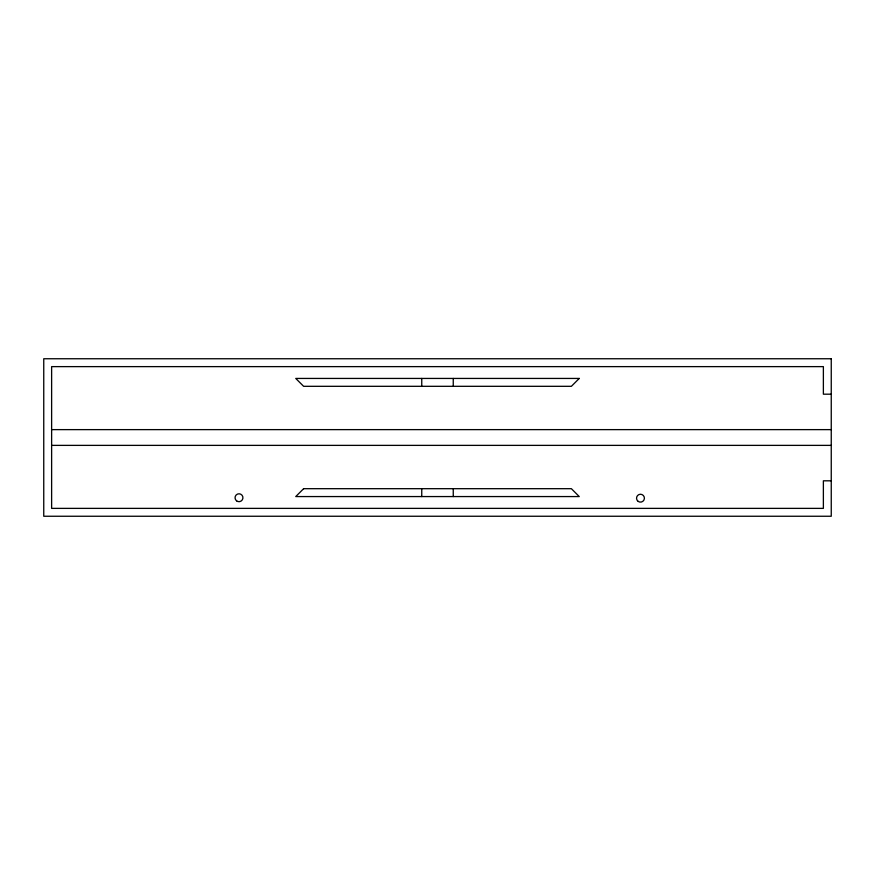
<?xml version="1.0" encoding="UTF-8"?>
<svg xmlns="http://www.w3.org/2000/svg" width="875" height="875" viewBox="0 0 875 875"><rect width="100%" height="100%" fill="white"/><g stroke="black" fill="none" stroke-linecap="round" stroke-linejoin="round"><path stroke-width="1.31" d="M831.25 394.188L823.375 394.188L823.375 366.625L51.625 366.625L51.625 508.375L823.375 508.375L823.375 480.812L831.25 480.812M51.625 429.625L831.25 429.625M51.625 445.375L831.25 445.375M453.25 378.438L453.25 386.312M453.25 488.688L453.25 496.562M421.75 378.438L421.75 386.312M421.75 488.688L421.75 496.562M303.625 488.688L295.75 496.562L579.25 496.562L571.375 488.688L303.625 488.688M579.25 378.438L571.375 386.312L303.625 386.312L295.75 378.438L579.25 378.438M831.25 358.75L43.75 358.75L43.75 516.25L831.25 516.25L831.25 358.75M236.6 500.861A3.938 3.938 0 0 0 242.9 498.236A3.938 3.938 0 0 0 237.475 494.091A3.938 3.938 0 0 0 236.6 500.861M638.192 501.397A3.938 3.938 0 0 0 644.394 498.564A3.938 3.938 0 0 0 638.838 494.605A3.938 3.938 0 0 0 638.192 501.397"/></g></svg>
